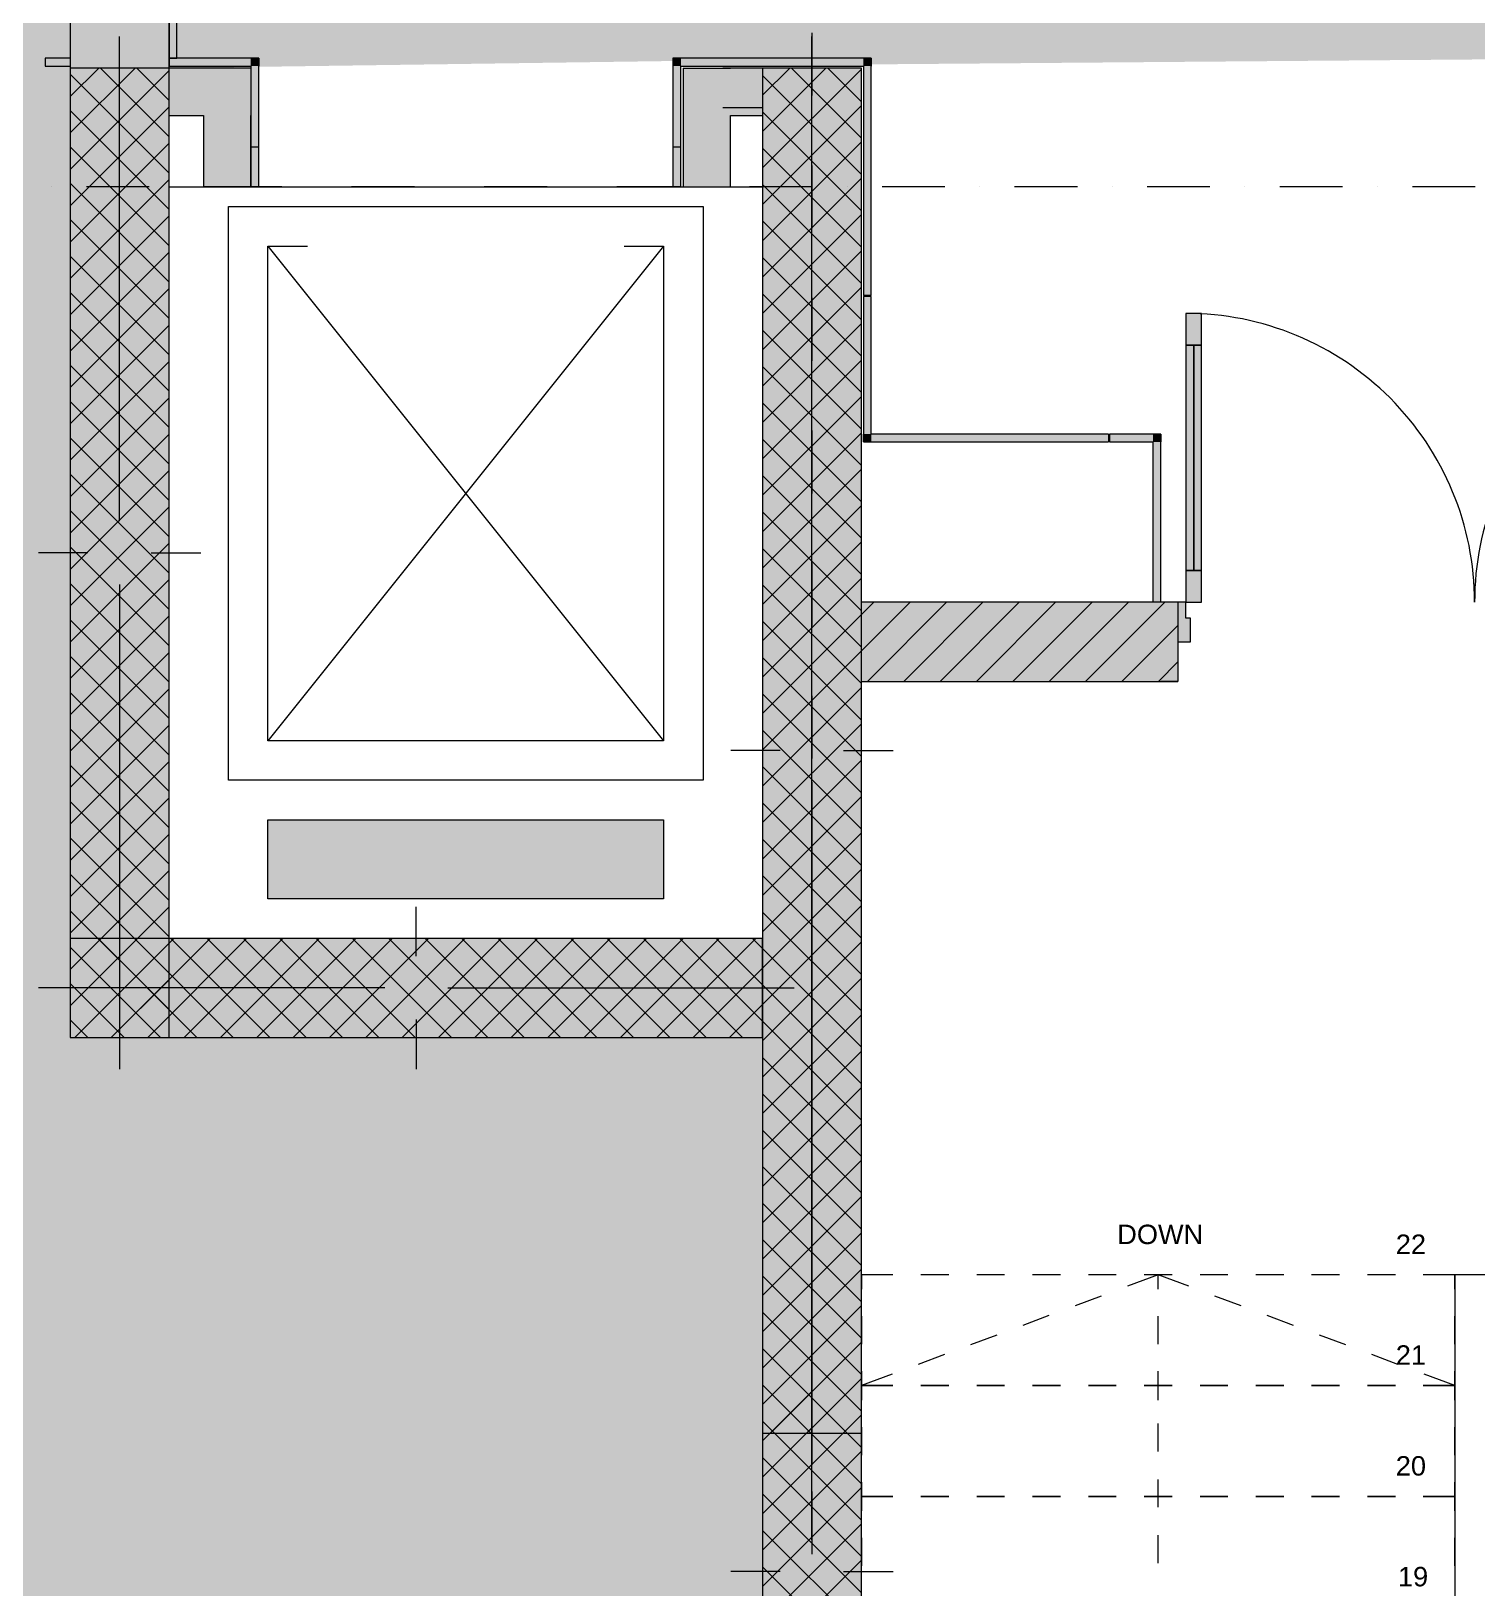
# Model space of a CAD drawing. Header units: centimetres. Extents: x -6559 to 4488, y -7535 to 372.
# Drawn here: x -4293.5 to -3930, y -1447.6 to -1056.2 of the extents above; entities that cross this region are included whole.
import ezdxf

# ---------------------------------------------------------------- set-up
doc = ezdxf.new("R2010")
doc.units = ezdxf.units.CM
for name, color, linetype in [('PDF_ - lokalet e', 7, 'Continuous'), ('PDF_A - Muret', 7, 'Continuous'), ('PDF_A - Shtyllat', 7, 'Continuous')]:
    doc.layers.add(name, color=color, linetype=linetype)
for name, color, linetype, true_color in [('PDF_-  Pllakat_koridore_E', 7, 'Continuous', 0x0077b0), ('PDF_- Pllakat_koridore_CD', 7, 'Continuous', 0x0077b0), ('PDF_2D Drafting - General', 7, 'Continuous', 0x7f7f7f), ('PDF_A - Akset', 7, 'Continuous', 0xfd4435), ('PDF_A - Fill Zone', 7, 'Continuous', 0x999999), ('PDF_A - Pllaka Suteren', 7, 'Continuous', 0x7f7f7f), ('PDF_Solid Fills', 7, 'Continuous', 0x029e21), ('PDF_Structural - Stair & Railing', 171, 'Continuous', 0xaaaaff)]:
    doc.layers.add(name, color=color, linetype=linetype, true_color=true_color)
doc.styles.add('PDF Arial', font='')
doc.styles.get('PDF Arial').set_extended_font_data('Arial')

msp = doc.modelspace()

# ---------------------------------------------------------------- hatches: boundary and pattern name
at = {"layer": 'PDF_ - lokalet e', "true_color": 0xffffff, "transparency": 33554559}
msp.add_hatch(color=7, dxfattribs=at).paths.add_polyline_path([(-4112.34, -1816.01), (-5616.22, -1816.01), (-5616.22, -784.91), (-5432.18, -784.91), (-5437.66, 68.71), (-4084.73, 68.71), (-4084.73, -866.48), (-4258.82, -866.48), (-4283.7, -1284.29), (-4109.61, -1284.29), (-4109.61, -1821.48)])
at = {"layer": 'PDF_A - Fill Zone', "true_color": 0xaaaaaa, "transparency": 33554559}
msp.add_hatch(color=253, dxfattribs=at).paths.add_polyline_path([(-5621.69, -1821.48), (-5621.69, -781.92), (-5437.66, -781.92), (-5437.66, 68.71), (-4084.73, 68.71), (-4084.73, -866.48), (-4258.82, -866.48), (-4258.82, -1065.44), (-4271.26, -1065.44), (-4271.26, -1296.73), (-4097.17, -1296.73), (-4097.17, -1821.48)])
at = {"layer": 'PDF_A - Muret', "true_color": 0xffffff, "transparency": 33554559}
msp.add_hatch(color=7, dxfattribs=at).paths.add_polyline_path([(-4001.96, -1209.68), (-4005.15, -1209.68), (-4005.15, -1199.74), (-4003.16, -1199.74), (-4003.16, -1203.72), (-4001.96, -1203.72)])
at = {"layer": 'PDF_Solid Fills', "true_color": 0xffffff, "transparency": 33554559}
msp.add_hatch(color=7, dxfattribs=at).paths.add_polyline_path([(-4082.28, -1064.51), (-4082.25, -1062.96), (-4258.82, -1065.44), (-4258.82, -866.48), (-4084.73, -866.48), (-4084.73, -150.14), (-3783.81, -150.14), (-3783.81, -866.48), (-3582.36, -868.47), (-3582.86, -1062.96), (-3779.46, -1062.96), (-3779.46, -1062.05)])

# ---------------------------------------------------------------- linework, layer by layer
at = {"layer": 'PDF_-  Pllakat_koridore_E', "lineweight": 0}
for points in [[(-4283.7, -1062.96), (-4290, -1062.96)], [(-4290, -1062.96), (-4290, -1064.95)], [(-4236.28, -1062.96), (-4258.82, -1062.96)], [(-4258.82, -1062.96), (-4258.82, -1064.95)], [(-4236.28, -1062.96), (-4256.84, -1062.96)], [(-4236.28, -1062.96), (-4236.28, -1064.95)], [(-4236.28, -1062.96), (-4236.28, -1064.95)], [(-4132.12, -1062.96), (-4132.12, -1064.95)], [(-4082.25, -1062.96), (-4132.12, -1062.96)], [(-4132.12, -1062.96), (-4132.12, -1064.95)], [(-4082.25, -1062.96), (-4132.12, -1062.96)], [(-4082.25, -1062.96), (-4082.25, -1064.95)], [(-4082.25, -1062.96), (-4082.25, -1064.95)], [(-4290, -1064.95), (-4283.7, -1064.95)], [(-4258.82, -1064.95), (-4238.27, -1064.95)], [(-4258.82, -1064.95), (-4238.27, -1064.95)], [(-4238.27, -1064.95), (-4238.27, -1085.34)], [(-4238.27, -1064.95), (-4238.27, -1095.28)], [(-4236.28, -1085.34), (-4236.28, -1064.95)], [(-4236.28, -1095.28), (-4236.28, -1064.95)], [(-4132.12, -1064.95), (-4132.12, -1085.34)], [(-4132.12, -1064.95), (-4132.12, -1095.28)], [(-4130.12, -1064.95), (-4084.23, -1064.95)], [(-4130.12, -1085.34), (-4130.12, -1064.95)], [(-4130.12, -1064.95), (-4084.23, -1064.95)], [(-4130.12, -1095.28), (-4130.12, -1064.95)], [(-4084.23, -1064.95), (-4084.23, -1122.64)], [(-4084.23, -1064.95), (-4084.23, -1122.64)], [(-4082.25, -1122.64), (-4082.25, -1064.95)], [(-4082.25, -1122.64), (-4082.25, -1064.95)], [(-4236.28, -1085.34), (-4238.27, -1085.34)], [(-4130.12, -1085.34), (-4132.12, -1085.34)], [(-4236.28, -1095.28), (-4238.27, -1095.28)], [(-4130.12, -1095.28), (-4132.12, -1095.28)], [(-4082.25, -1122.64), (-4084.23, -1122.64)], [(-4082.25, -1122.64), (-4084.23, -1122.64)], [(-4084.23, -1122.84), (-4084.23, -1157.46)], [(-4082.25, -1122.84), (-4084.23, -1122.84)], [(-4084.23, -1122.84), (-4084.23, -1157.46)], [(-4082.25, -1122.84), (-4084.23, -1122.84)], [(-4082.25, -1157.46), (-4082.25, -1122.84)], [(-4082.25, -1157.46), (-4082.25, -1122.84)], [(-4084.23, -1159.45), (-4084.23, -1157.46)], [(-4084.23, -1159.45), (-4084.23, -1157.46)], [(-4022.56, -1157.46), (-4082.25, -1157.46)], [(-4022.56, -1157.46), (-4082.25, -1157.46)], [(-4022.56, -1157.46), (-4022.56, -1159.45)], [(-4022.56, -1157.46), (-4022.56, -1159.45)], [(-4009.43, -1157.46), (-4022.36, -1157.46)], [(-4022.36, -1157.46), (-4022.36, -1159.45)], [(-4009.43, -1157.46), (-4022.36, -1157.46)], [(-4022.36, -1157.46), (-4022.36, -1159.45)], [(-4009.43, -1157.46), (-4009.43, -1159.45)], [(-4009.43, -1157.46), (-4009.43, -1159.45)], [(-4084.23, -1159.45), (-4022.56, -1159.45)], [(-4084.23, -1159.45), (-4022.56, -1159.45)], [(-4022.36, -1159.45), (-4011.42, -1159.45)], [(-4022.36, -1159.45), (-4011.42, -1159.45)], [(-4011.42, -1159.45), (-4011.42, -1199.74)], [(-4011.42, -1159.45), (-4011.42, -1199.74)], [(-4009.43, -1199.74), (-4009.43, -1159.45)], [(-4009.43, -1199.74), (-4009.43, -1159.45)], [(-4009.43, -1199.74), (-4011.42, -1199.74)], [(-4009.43, -1199.74), (-4011.42, -1199.74)]]:
    msp.add_lwpolyline(points, dxfattribs=at)
at = {"layer": 'PDF_-  Pllakat_koridore_E', "color": 7, "lineweight": 0}
for points in [[(-4283.7, -1062.96), (-4283.7, -1064.95)], [(-4283.7, -1062.96), (-4283.7, -1064.95)], [(-4258.82, -1064.95), (-4258.82, -1062.96)], [(-4258.82, -1064.95), (-4258.82, -1062.96)]]:
    msp.add_lwpolyline(points, dxfattribs=at)
at = {"layer": 'PDF_-  Pllakat_koridore_E', "color": 7, "true_color": 0xffffff, "transparency": 33554559}
for points in [[(-4283.7, -1062.96), (-4283.7, -1064.95), (-4290, -1062.96), (-4290, -1064.95)], [(-4258.82, -1064.95), (-4258.82, -1062.96), (-4238.27, -1064.95), (-4238.27, -1062.96)], [(-4238.27, -1064.95), (-4236.28, -1062.96), (-4236.28, -1064.95)], [(-4238.27, -1064.95), (-4238.27, -1062.96), (-4236.28, -1062.96)], [(-4132.12, -1064.95), (-4132.12, -1062.96), (-4130.12, -1064.95)], [(-4130.12, -1062.96), (-4130.12, -1064.95), (-4132.12, -1062.96)], [(-4130.12, -1064.95), (-4130.12, -1062.96), (-4084.23, -1064.95), (-4084.23, -1062.96)], [(-4084.23, -1064.95), (-4082.25, -1062.96), (-4082.25, -1064.95)], [(-4084.23, -1064.95), (-4084.23, -1062.96), (-4082.25, -1062.96)], [(-4238.27, -1064.95), (-4236.28, -1064.95), (-4238.27, -1085.34), (-4236.28, -1085.34)], [(-4132.12, -1064.95), (-4130.12, -1064.95), (-4132.12, -1085.34), (-4130.12, -1085.34)], [(-4084.23, -1064.95), (-4082.25, -1064.95), (-4084.23, -1122.64), (-4082.25, -1122.64)], [(-4082.25, -1157.46), (-4084.23, -1157.46), (-4082.25, -1122.84), (-4084.23, -1122.84)], [(-4082.25, -1157.46), (-4084.23, -1159.45), (-4084.23, -1157.46)], [(-4082.25, -1157.46), (-4082.25, -1159.45), (-4084.23, -1159.45)], [(-4082.25, -1159.45), (-4082.25, -1157.46), (-4022.56, -1159.45), (-4022.56, -1157.46)], [(-4011.42, -1157.46), (-4011.42, -1159.45), (-4022.36, -1157.46), (-4022.36, -1159.45)], [(-4011.42, -1159.45), (-4009.43, -1157.46), (-4009.43, -1159.45)], [(-4011.42, -1159.45), (-4011.42, -1157.46), (-4009.43, -1157.46)], [(-4011.42, -1159.45), (-4009.43, -1159.45), (-4011.42, -1199.74), (-4009.43, -1199.74)]]:
    msp.add_solid(points, dxfattribs=at)
at = {"layer": 'PDF_-  Pllakat_koridore_E', "transparency": 33554559}
for points in [[(-4238.27, -1062.96), (-4238.27, -1064.95), (-4258.82, -1062.96), (-4258.82, -1064.95)], [(-4238.27, -1064.95), (-4236.28, -1062.96), (-4236.28, -1064.95)], [(-4238.27, -1064.95), (-4238.27, -1062.96), (-4236.28, -1062.96)], [(-4132.12, -1064.95), (-4132.12, -1062.96), (-4130.12, -1064.95)], [(-4130.12, -1062.96), (-4130.12, -1064.95), (-4132.12, -1062.96)], [(-4130.12, -1064.95), (-4130.12, -1062.96), (-4084.23, -1064.95), (-4084.23, -1062.96)], [(-4084.23, -1064.95), (-4082.25, -1062.96), (-4082.25, -1064.95)], [(-4084.23, -1064.95), (-4084.23, -1062.96), (-4082.25, -1062.96)], [(-4238.27, -1064.95), (-4236.28, -1064.95), (-4238.27, -1095.28), (-4236.28, -1095.28)], [(-4132.12, -1064.95), (-4130.12, -1064.95), (-4132.12, -1095.28), (-4130.12, -1095.28)], [(-4084.23, -1064.95), (-4082.25, -1064.95), (-4084.23, -1122.64), (-4082.25, -1122.64)], [(-4082.25, -1157.46), (-4084.23, -1157.46), (-4082.25, -1122.84), (-4084.23, -1122.84)], [(-4082.25, -1157.46), (-4084.23, -1159.45), (-4084.23, -1157.46)], [(-4082.25, -1157.46), (-4082.25, -1159.45), (-4084.23, -1159.45)], [(-4082.25, -1159.45), (-4082.25, -1157.46), (-4022.56, -1159.45), (-4022.56, -1157.46)], [(-4011.42, -1157.46), (-4011.42, -1159.45), (-4022.36, -1157.46), (-4022.36, -1159.45)], [(-4011.42, -1159.45), (-4009.43, -1157.46), (-4009.43, -1159.45)], [(-4011.42, -1159.45), (-4011.42, -1157.46), (-4009.43, -1157.46)], [(-4011.42, -1159.45), (-4009.43, -1159.45), (-4011.42, -1199.74), (-4009.43, -1199.74)]]:
    msp.add_solid(points, dxfattribs=at)
at = {"layer": 'PDF_- Pllakat_koridore_CD', "lineweight": 0}
for points in [[(-4258.82, -1003.27), (-4258.82, -1062.96)], [(-4258.82, -1003.27), (-4258.82, -1062.96)], [(-4256.84, -1062.96), (-4256.84, -1003.27)], [(-4256.84, -1062.96), (-4256.84, -1003.27)], [(-4258.82, -1062.96), (-4256.84, -1062.96)]]:
    msp.add_lwpolyline(points, dxfattribs=at)
at = {"layer": 'PDF_- Pllakat_koridore_CD', "transparency": 33554559}
msp.add_solid([(-4256.84, -1062.96), (-4258.82, -1062.96), (-4256.84, -1003.27), (-4258.82, -1003.27)], dxfattribs=at)
at = {"layer": 'PDF_- Pllakat_koridore_CD', "color": 7, "true_color": 0xffffff, "transparency": 33554559}
msp.add_solid([(-4256.84, -1062.96), (-4258.82, -1062.96), (-4256.84, -1003.27), (-4258.82, -1003.27)], dxfattribs=at)
at = {"layer": 'PDF_2D Drafting - General', "lineweight": 0}
for points in [[(-4243.9, -1100.25), (-4124.53, -1100.25)], [(-4243.9, -1244.51), (-4243.9, -1100.25)], [(-4124.53, -1100.25), (-4124.53, -1244.51)], [(-4233.96, -1234.56), (-4233.96, -1110.21)], [(-4233.96, -1110.21), (-4224.01, -1110.21)], [(-4134.47, -1110.21), (-4233.96, -1234.56)], [(-4233.96, -1110.21), (-4134.47, -1234.56)], [(-4144.42, -1110.21), (-4134.47, -1110.21)], [(-4134.47, -1110.21), (-4134.47, -1234.56)], [(-4134.47, -1234.56), (-4233.96, -1234.56)], [(-4124.53, -1244.51), (-4243.9, -1244.51)], [(-4233.96, -1254.45), (-4134.47, -1254.45)], [(-4233.96, -1274.35), (-4233.96, -1254.45)], [(-4134.47, -1254.45), (-4134.47, -1274.35)], [(-4134.47, -1274.35), (-4233.96, -1274.35)]]:
    msp.add_lwpolyline(points, dxfattribs=at)
at = {"layer": 'PDF_2D Drafting - General', "color": 7, "true_color": 0xf7f7f7, "transparency": 33554559}
msp.add_solid([(-4233.96, -1254.45), (-4134.47, -1254.45), (-4233.96, -1274.35), (-4134.47, -1274.35)], dxfattribs=at)
at = {"layer": 'PDF_A - Akset', "lineweight": 0}
for points in [[(-4097.17, -1056.56), (-4097.17, -1072.36)], [(-4097.17, -1081.13), (-4097.17, -1081.13)], [(-4097.17, -1089.91), (-4097.17, -1105.7)], [(-4288.36, -1095.28), (-4288.36, -1095.28)], [(-4263.8, -1095.28), (-4279.59, -1095.28)], [(-4255.02, -1095.28), (-4255.02, -1095.28)], [(-4230.46, -1095.28), (-4246.25, -1095.28)], [(-4221.69, -1095.28), (-4221.69, -1095.28)], [(-4197.12, -1095.28), (-4212.91, -1095.28)], [(-4188.35, -1095.28), (-4188.35, -1095.28)], [(-4163.78, -1095.28), (-4179.57, -1095.28)], [(-4155.01, -1095.28), (-4155.01, -1095.28)], [(-4130.45, -1095.28), (-4146.24, -1095.28)], [(-4121.67, -1095.28), (-4121.67, -1095.28)], [(-4097.1, -1095.28), (-4112.9, -1095.28)], [(-4088.32, -1095.28), (-4088.32, -1095.28)], [(-4063.76, -1095.28), (-4079.55, -1095.28)], [(-4054.99, -1095.28), (-4054.99, -1095.28)], [(-4030.42, -1095.28), (-4046.21, -1095.28)], [(-4021.65, -1095.28), (-4021.65, -1095.28)], [(-3997.08, -1095.28), (-4012.88, -1095.28)], [(-3988.31, -1095.28), (-3988.31, -1095.28)], [(-3963.75, -1095.28), (-3979.54, -1095.28)], [(-3954.97, -1095.28), (-3954.97, -1095.28)], [(-3930.41, -1095.28), (-3946.2, -1095.28)], [(-4097.17, -1114.47), (-4097.17, -1114.47)], [(-4097.17, -1123.24), (-4097.17, -1139.03)], [(-4097.17, -1147.81), (-4097.17, -1147.81)], [(-4097.17, -1156.58), (-4097.17, -1172.37)], [(-4097.17, -1181.15), (-4097.17, -1181.15)], [(-4097.17, -1189.92), (-4097.17, -1205.71)], [(-4097.17, -1214.48), (-4097.17, -1214.48)], [(-4097.17, -1223.26), (-4097.17, -1239.05)], [(-4097.17, -1247.83), (-4097.17, -1247.83)], [(-4097.17, -1256.6), (-4097.17, -1272.4)], [(-4097.17, -1281.17), (-4097.17, -1281.17)], [(-4097.17, -1289.94), (-4097.17, -1305.73)], [(-4097.17, -1314.51), (-4097.17, -1314.51)], [(-4097.17, -1323.28), (-4097.17, -1339.07)], [(-4097.17, -1347.85), (-4097.17, -1347.85)], [(-4097.17, -1356.62), (-4097.17, -1372.41)], [(-4097.17, -1381.18), (-4097.17, -1381.18)], [(-4097.17, -1389.96), (-4097.17, -1405.75)], [(-4097.17, -1414.52), (-4097.17, -1414.52)], [(-4097.17, -1423.29), (-4097.17, -1439.09)]]:
    msp.add_lwpolyline(points, dxfattribs=at)
at = {"layer": 'PDF_A - Muret', "lineweight": 0}
for points in [[(-4283.7, -841.61), (-4283.7, -1062.96)], [(-4258.82, -1062.96), (-4258.82, -866.48)], [(-4283.7, -1064.95), (-4283.7, -1065.44)], [(-4258.82, -1065.44), (-4258.82, -1064.95)], [(-4238.27, -1065.44), (-4258.82, -1065.44)], [(-4238.27, -1065.44), (-4238.27, -1077.37)], [(-4129.58, -1065.44), (-4117.64, -1065.44)], [(-4129.58, -1065.44), (-4129.58, -1095.28)], [(-4109.61, -1065.44), (-4119.55, -1065.44)], [(-4109.61, -1065.44), (-4117.64, -1065.44)], [(-4119.55, -1075.39), (-4109.61, -1075.39)], [(-4258.82, -1077.37), (-4250.2, -1077.37)], [(-4250.2, -1077.37), (-4250.2, -1095.28)], [(-4238.27, -1095.28), (-4238.27, -1077.37)], [(-4117.64, -1095.28), (-4117.64, -1077.37)], [(-4117.64, -1077.37), (-4109.61, -1077.37)], [(-4238.27, -1095.28), (-4250.2, -1095.28)], [(-4129.58, -1095.28), (-4117.64, -1095.28)], [(-4084.73, -1212), (-4072.48, -1199.74)], [(-4084.73, -1202.85), (-4081.61, -1199.74)], [(-4005.15, -1199.74), (-4084.73, -1199.74)], [(-4083.22, -1219.63), (-4063.33, -1199.74)], [(-4074.08, -1219.63), (-4054.19, -1199.74)], [(-4064.93, -1219.63), (-4045.04, -1199.74)], [(-4055.8, -1219.63), (-4035.89, -1199.74)], [(-4046.65, -1219.63), (-4026.75, -1199.74)], [(-4037.5, -1219.63), (-4017.61, -1199.74)], [(-4028.36, -1219.63), (-4008.46, -1199.74)], [(-4005.15, -1199.74), (-4009.43, -1199.74)], [(-4005.15, -1199.74), (-4005.15, -1209.68)], [(-4019.21, -1219.63), (-4005.15, -1205.57)], [(-4005.15, -1209.68), (-4005.15, -1219.63)], [(-4010.06, -1219.63), (-4005.15, -1214.72)], [(-4084.73, -1219.63), (-4005.15, -1219.63)], [(-4005.15, -1219.63), (-4009.43, -1219.63)]]:
    msp.add_lwpolyline(points, dxfattribs=at)
at = {"layer": 'PDF_A - Muret', "color": 11, "lineweight": 0, "true_color": 0xfd8379}
for points in [[(-4003.16, -1127.12), (-4003.16, -1135.08)], [(-3999.18, -1127.12), (-4003.16, -1127.12)], [(-3999.18, -1135.08), (-3999.18, -1127.12)], [(-4003.16, -1135.08), (-4003.16, -1191.78)], [(-4001.17, -1135.08), (-4003.16, -1135.08)], [(-4003.16, -1135.08), (-3999.18, -1135.08)], [(-4001.17, -1191.78), (-4001.17, -1135.08)], [(-4001.17, -1135.08), (-4001.17, -1191.78)], [(-3999.18, -1135.08), (-4001.17, -1135.08)], [(-4001.17, -1135.08), (-4001.17, -1191.78)], [(-3999.18, -1191.78), (-3999.18, -1135.08)], [(-4003.16, -1191.78), (-4001.17, -1191.78)], [(-3999.18, -1191.78), (-4003.16, -1191.78)], [(-4003.16, -1191.78), (-4003.16, -1199.74)], [(-4001.17, -1191.78), (-3999.18, -1191.78)], [(-3999.18, -1199.74), (-3999.18, -1191.78)], [(-4005.15, -1199.74), (-4009.43, -1199.74)], [(-4005.15, -1199.74), (-4009.43, -1199.74)], [(-4003.16, -1199.74), (-4005.15, -1199.74)], [(-4005.15, -1199.74), (-4005.15, -1209.68)], [(-4005.15, -1199.74), (-4005.15, -1209.68)], [(-4005.15, -1199.74), (-4005.15, -1209.68)], [(-4003.16, -1203.72), (-4003.16, -1199.74)], [(-4003.16, -1199.74), (-3999.18, -1199.74)], [(-4001.96, -1203.72), (-4003.16, -1203.72)], [(-4001.96, -1209.68), (-4001.96, -1203.72)], [(-4005.15, -1209.68), (-4001.96, -1209.68)], [(-4005.15, -1209.68), (-4005.15, -1219.63)], [(-4005.15, -1209.68), (-4005.15, -1219.63)], [(-4005.15, -1219.63), (-4009.43, -1219.63)], [(-4005.15, -1219.63), (-4009.43, -1219.63)]]:
    msp.add_lwpolyline(points, dxfattribs=at)
for centre, start, end in [((-4003.15, -1199.73), 359.9919, 90.0081), ((-3857.94, -1199.72), 89.9873, 180.0129)]:
    msp.add_arc(centre, 72.61, start, end, dxfattribs=at)
at = {"layer": 'PDF_A - Muret', "transparency": 33554559}
for points in [[(-4283.7, -866.48), (-4258.82, -866.48), (-4283.7, -1062.96), (-4258.82, -1062.96)], [(-4283.7, -1064.95), (-4283.7, -1062.96), (-4258.82, -1064.95), (-4258.82, -1062.96)], [(-4283.7, -1064.95), (-4258.82, -1064.95), (-4283.7, -1065.44), (-4258.82, -1065.44)], [(-4258.82, -1065.44), (-4250.2, -1065.44), (-4258.82, -1077.37), (-4250.2, -1077.37)], [(-4250.2, -1077.37), (-4238.27, -1065.44), (-4238.27, -1077.37)], [(-4250.2, -1077.37), (-4250.2, -1065.44), (-4238.27, -1065.44)], [(-4117.64, -1065.44), (-4117.64, -1077.37), (-4129.58, -1065.44)], [(-4117.64, -1077.37), (-4129.58, -1077.37), (-4129.58, -1065.44)], [(-4109.61, -1065.44), (-4109.61, -1075.39), (-4119.55, -1065.44), (-4119.55, -1075.39)], [(-4117.64, -1077.37), (-4117.64, -1065.44), (-4109.61, -1077.37), (-4109.61, -1065.44)], [(-4250.2, -1077.37), (-4238.27, -1077.37), (-4250.2, -1095.28), (-4238.27, -1095.28)], [(-4129.58, -1077.37), (-4117.64, -1077.37), (-4129.58, -1095.28), (-4117.64, -1095.28)], [(-4084.73, -1219.63), (-4084.73, -1199.74), (-4005.15, -1219.63), (-4005.15, -1199.74)]]:
    msp.add_solid(points, dxfattribs=at)
at = {"layer": 'PDF_A - Muret', "color": 7, "true_color": 0xffffff, "transparency": 33554559}
for points in [[(-4003.16, -1127.12), (-3999.18, -1127.12), (-4003.16, -1135.08), (-3999.18, -1135.08)], [(-4003.16, -1135.08), (-4001.17, -1135.08), (-4003.16, -1191.78), (-4001.17, -1191.78)], [(-4001.17, -1135.08), (-3999.18, -1135.08), (-4001.17, -1191.78), (-3999.18, -1191.78)], [(-3999.18, -1199.74), (-4003.16, -1199.74), (-3999.18, -1191.78), (-4003.16, -1191.78)]]:
    msp.add_solid(points, dxfattribs=at)
at = {"layer": 'PDF_A - Pllaka Suteren', "lineweight": 0}
for points in [[(-4258.82, -1284.29), (-4258.82, -1095.28)], [(-4258.82, -1095.28), (-4109.61, -1095.28)], [(-4109.61, -1095.28), (-4109.61, -1284.29)], [(-4109.61, -1284.29), (-4258.82, -1284.29)], [(-3776.34, -1368.86), (-3935.52, -1368.86)], [(-3935.52, -1368.86), (-3935.52, -1452.42)]]:
    msp.add_lwpolyline(points, dxfattribs=at)
at = {"layer": 'PDF_A - Shtyllat', "lineweight": 0}
for points in [[(-4271.26, -1179.35), (-4271.26, -1057.48)], [(-4097.17, -1435.5), (-4097.17, -1057.48)], [(-4097.17, -1229.08), (-4097.17, -1057.48)], [(-4283.7, -1081.75), (-4267.38, -1065.44)], [(-4283.7, -1072.61), (-4276.52, -1065.44)], [(-4258.82, -1065.44), (-4283.7, -1065.44)], [(-4283.7, -1065.44), (-4283.7, -1309.17)], [(-4283.7, -1090.9), (-4258.82, -1066.02)], [(-4258.82, -1091.83), (-4283.7, -1066.96)], [(-4258.82, -1082.69), (-4276.07, -1065.44)], [(-4258.82, -1073.55), (-4266.93, -1065.44)], [(-4258.82, -1309.17), (-4258.82, -1065.44)], [(-4109.61, -1081.41), (-4093.64, -1065.44)], [(-4109.61, -1072.26), (-4102.77, -1065.44)], [(-4084.73, -1065.44), (-4109.61, -1065.44)], [(-4109.61, -1065.44), (-4109.61, -1821.48)], [(-4109.61, -1081.41), (-4093.64, -1065.44)], [(-4109.61, -1072.26), (-4102.77, -1065.44)], [(-4084.73, -1065.44), (-4109.61, -1065.44)], [(-4109.61, -1065.44), (-4109.61, -1408.65)], [(-4109.61, -1090.56), (-4084.73, -1065.68)], [(-4109.61, -1090.56), (-4084.73, -1065.68)], [(-4084.73, -1092.17), (-4109.61, -1067.31)], [(-4084.73, -1092.17), (-4109.61, -1067.31)], [(-4084.73, -1083.04), (-4102.32, -1065.44)], [(-4084.73, -1083.04), (-4102.32, -1065.44)], [(-4084.73, -1073.89), (-4093.18, -1065.44)], [(-4084.73, -1073.89), (-4093.18, -1065.44)], [(-4084.73, -1821.48), (-4084.73, -1065.44)], [(-4084.73, -1408.65), (-4084.73, -1065.44)], [(-4283.7, -1100.05), (-4258.82, -1075.17)], [(-4258.82, -1100.98), (-4283.7, -1076.11)], [(-4109.61, -1099.7), (-4084.73, -1074.83)], [(-4109.61, -1099.7), (-4084.73, -1074.83)], [(-4084.73, -1101.32), (-4109.61, -1076.45)], [(-4084.73, -1101.32), (-4109.61, -1076.45)], [(-4109.61, -1108.84), (-4084.73, -1083.97)], [(-4109.61, -1108.84), (-4084.73, -1083.97)], [(-4283.7, -1109.19), (-4258.82, -1084.32)], [(-4258.82, -1110.12), (-4283.7, -1085.26)], [(-4084.73, -1110.47), (-4109.61, -1085.6)], [(-4084.73, -1110.47), (-4109.61, -1085.6)], [(-4283.7, -1118.33), (-4258.82, -1093.46)], [(-4258.82, -1119.27), (-4283.7, -1094.39)], [(-4109.61, -1117.99), (-4084.73, -1093.12)], [(-4109.61, -1117.99), (-4084.73, -1093.12)], [(-4084.73, -1119.61), (-4109.61, -1094.74)], [(-4084.73, -1119.61), (-4109.61, -1094.74)], [(-4283.7, -1127.47), (-4258.82, -1102.61)], [(-4258.82, -1128.41), (-4283.7, -1103.54)], [(-4109.61, -1127.13), (-4084.73, -1102.27)], [(-4109.61, -1127.13), (-4084.73, -1102.27)], [(-4084.73, -1128.76), (-4109.61, -1103.88)], [(-4084.73, -1128.76), (-4109.61, -1103.88)], [(-4109.61, -1136.28), (-4084.73, -1111.41)], [(-4109.61, -1136.28), (-4084.73, -1111.41)], [(-4283.7, -1136.62), (-4258.82, -1111.75)], [(-4258.82, -1137.56), (-4283.7, -1112.69)], [(-4084.73, -1137.9), (-4109.61, -1113.03)], [(-4084.73, -1137.9), (-4109.61, -1113.03)], [(-4283.7, -1145.77), (-4258.82, -1120.89)], [(-4258.82, -1146.7), (-4283.7, -1121.83)], [(-4109.61, -1145.42), (-4084.73, -1120.55)], [(-4109.61, -1145.42), (-4084.73, -1120.55)], [(-4084.73, -1147.04), (-4109.61, -1122.17)], [(-4084.73, -1147.04), (-4109.61, -1122.17)], [(-4283.7, -1154.91), (-4258.82, -1130.04)], [(-4258.82, -1155.84), (-4283.7, -1130.98)], [(-4109.61, -1154.57), (-4084.73, -1129.69)], [(-4109.61, -1154.57), (-4084.73, -1129.69)], [(-4084.73, -1156.19), (-4109.61, -1131.32)], [(-4084.73, -1156.19), (-4109.61, -1131.32)], [(-4109.61, -1163.71), (-4084.73, -1138.84)], [(-4109.61, -1163.71), (-4084.73, -1138.84)], [(-4283.7, -1164.06), (-4258.82, -1139.18)], [(-4258.82, -1164.99), (-4283.7, -1140.12)], [(-4084.73, -1165.33), (-4109.61, -1140.47)], [(-4084.73, -1165.33), (-4109.61, -1140.47)], [(-4283.7, -1173.2), (-4258.82, -1148.33)], [(-4258.82, -1174.14), (-4283.7, -1149.26)], [(-4109.61, -1172.85), (-4084.73, -1147.99)], [(-4109.61, -1172.85), (-4084.73, -1147.99)], [(-4084.73, -1174.48), (-4109.61, -1149.61)], [(-4084.73, -1174.48), (-4109.61, -1149.61)], [(-4283.7, -1182.34), (-4258.82, -1157.48)], [(-4258.82, -1183.28), (-4283.7, -1158.41)], [(-4109.61, -1182), (-4084.73, -1157.13)], [(-4109.61, -1182), (-4084.73, -1157.13)], [(-4084.73, -1183.62), (-4109.61, -1158.75)], [(-4084.73, -1183.62), (-4109.61, -1158.75)], [(-4109.61, -1191.14), (-4084.73, -1166.28)], [(-4109.61, -1191.14), (-4084.73, -1166.28)], [(-4283.7, -1191.49), (-4258.82, -1166.62)], [(-4258.82, -1192.43), (-4283.7, -1167.55)], [(-4084.73, -1192.77), (-4109.61, -1167.9)], [(-4084.73, -1192.77), (-4109.61, -1167.9)], [(-4283.7, -1200.63), (-4258.82, -1175.76)], [(-4258.82, -1201.56), (-4283.7, -1176.7)], [(-4109.61, -1200.29), (-4084.73, -1175.42)], [(-4109.61, -1200.29), (-4084.73, -1175.42)], [(-4084.73, -1201.91), (-4109.61, -1177.04)], [(-4084.73, -1201.91), (-4109.61, -1177.04)], [(-4283.7, -1209.78), (-4258.82, -1184.9)], [(-4258.82, -1210.71), (-4283.7, -1185.84)], [(-4109.61, -1209.44), (-4084.73, -1184.56)], [(-4109.61, -1209.44), (-4084.73, -1184.56)], [(-4279.22, -1187.3), (-4291.65, -1187.3)], [(-4271.26, -1187.3), (-4271.26, -1187.3)], [(-4263.3, -1187.3), (-4250.86, -1187.3)], [(-4084.73, -1211.05), (-4109.61, -1186.19)], [(-4084.73, -1211.05), (-4109.61, -1186.19)], [(-4109.61, -1218.58), (-4084.73, -1193.71)], [(-4109.61, -1218.58), (-4084.73, -1193.71)], [(-4283.7, -1218.92), (-4258.82, -1194.05)], [(-4258.82, -1219.86), (-4283.7, -1194.99)], [(-4271.26, -1195.26), (-4271.26, -1317.13)], [(-4084.73, -1220.2), (-4109.61, -1195.33)], [(-4084.73, -1220.2), (-4109.61, -1195.33)], [(-4283.7, -1228.06), (-4258.82, -1203.2)], [(-4258.82, -1229), (-4283.7, -1204.13)], [(-4109.61, -1227.72), (-4084.73, -1202.85)], [(-4109.61, -1227.72), (-4084.73, -1202.85)], [(-4084.73, -1229.35), (-4109.61, -1204.48)], [(-4084.73, -1229.35), (-4109.61, -1204.48)], [(-4283.7, -1237.21), (-4258.82, -1212.34)], [(-4258.82, -1238.15), (-4283.7, -1213.27)], [(-4109.61, -1236.87), (-4084.73, -1212)], [(-4109.61, -1236.87), (-4084.73, -1212)], [(-4084.73, -1238.49), (-4109.61, -1213.62)], [(-4084.73, -1238.49), (-4109.61, -1213.62)], [(-4109.61, -1246.01), (-4084.73, -1221.15)], [(-4109.61, -1246.01), (-4084.73, -1221.15)], [(-4283.7, -1246.35), (-4258.82, -1221.49)], [(-4258.82, -1247.3), (-4283.7, -1222.42)], [(-4084.73, -1247.64), (-4109.61, -1222.76)], [(-4084.73, -1247.64), (-4109.61, -1222.76)], [(-4283.7, -1255.5), (-4258.82, -1230.63)], [(-4258.82, -1256.43), (-4283.7, -1231.57)], [(-4109.61, -1255.16), (-4084.73, -1230.28)], [(-4109.61, -1255.16), (-4084.73, -1230.28)], [(-4084.73, -1256.77), (-4109.61, -1231.91)], [(-4084.73, -1256.77), (-4109.61, -1231.91)], [(-4283.7, -1264.65), (-4258.82, -1239.77)], [(-4258.82, -1265.58), (-4283.7, -1240.71)], [(-4105.13, -1237.04), (-4117.56, -1237.04)], [(-4109.61, -1264.3), (-4084.73, -1239.43)], [(-4109.61, -1264.3), (-4084.73, -1239.43)], [(-4097.17, -1237.04), (-4097.17, -1237.04)], [(-4089.21, -1237.04), (-4076.78, -1237.04)], [(-4084.73, -1265.92), (-4109.61, -1241.05)], [(-4084.73, -1265.92), (-4109.61, -1241.05)], [(-4109.61, -1273.45), (-4084.73, -1248.57)], [(-4109.61, -1273.45), (-4084.73, -1248.57)], [(-4097.17, -1245), (-4097.17, -1416.6)], [(-4283.7, -1273.79), (-4258.82, -1248.92)], [(-4258.82, -1274.72), (-4283.7, -1249.86)], [(-4084.73, -1275.07), (-4109.61, -1250.2)], [(-4084.73, -1275.07), (-4109.61, -1250.2)], [(-4283.7, -1282.93), (-4258.82, -1258.06)], [(-4258.82, -1283.87), (-4283.7, -1259)], [(-4109.61, -1282.59), (-4084.73, -1257.72)], [(-4109.61, -1282.59), (-4084.73, -1257.72)], [(-4084.73, -1284.21), (-4109.61, -1259.34)], [(-4084.73, -1284.21), (-4109.61, -1259.34)], [(-4283.7, -1292.08), (-4258.82, -1267.21)], [(-4258.82, -1293.02), (-4283.7, -1268.14)], [(-4109.61, -1291.73), (-4084.73, -1266.87)], [(-4109.61, -1291.73), (-4084.73, -1266.87)], [(-4084.73, -1293.36), (-4109.61, -1268.48)], [(-4084.73, -1293.36), (-4109.61, -1268.48)], [(-4283.7, -1301.22), (-4258.82, -1276.36)], [(-4258.82, -1302.16), (-4283.7, -1277.29)], [(-4196.65, -1288.77), (-4196.65, -1276.34)], [(-4109.61, -1300.88), (-4084.73, -1276.01)], [(-4109.61, -1300.88), (-4084.73, -1276.01)], [(-4084.73, -1302.51), (-4109.61, -1277.63)], [(-4084.73, -1302.51), (-4109.61, -1277.63)], [(-4283.7, -1301.22), (-4266.77, -1284.29)], [(-4283.7, -1292.08), (-4275.91, -1284.29)], [(-4109.61, -1284.29), (-4283.7, -1284.29)], [(-4283.7, -1284.29), (-4283.7, -1309.17)], [(-4260.96, -1309.17), (-4283.7, -1286.43)], [(-4260.96, -1309.17), (-4283.7, -1286.43)], [(-4282.5, -1309.17), (-4257.62, -1284.29)], [(-4282.5, -1309.17), (-4258.82, -1285.49)], [(-4251.82, -1309.17), (-4276.68, -1284.29)], [(-4273.35, -1309.17), (-4248.47, -1284.29)], [(-4242.67, -1309.17), (-4267.54, -1284.29)], [(-4264.2, -1309.17), (-4239.33, -1284.29)], [(-4233.52, -1309.17), (-4258.4, -1284.29)], [(-4255.06, -1309.17), (-4230.19, -1284.29)], [(-4224.38, -1309.17), (-4249.25, -1284.29)], [(-4245.91, -1309.17), (-4221.05, -1284.29)], [(-4215.24, -1309.17), (-4240.11, -1284.29)], [(-4236.76, -1309.17), (-4211.9, -1284.29)], [(-4206.1, -1309.17), (-4230.96, -1284.29)], [(-4227.63, -1309.17), (-4202.75, -1284.29)], [(-4196.95, -1309.17), (-4221.82, -1284.29)], [(-4218.48, -1309.17), (-4193.61, -1284.29)], [(-4187.8, -1309.17), (-4212.67, -1284.29)], [(-4209.34, -1309.17), (-4184.46, -1284.29)], [(-4178.66, -1309.17), (-4203.53, -1284.29)], [(-4200.19, -1309.17), (-4175.32, -1284.29)], [(-4169.51, -1309.17), (-4194.39, -1284.29)], [(-4191.04, -1309.17), (-4166.18, -1284.29)], [(-4160.37, -1309.17), (-4185.24, -1284.29)], [(-4181.9, -1309.17), (-4157.03, -1284.29)], [(-4151.23, -1309.17), (-4176.09, -1284.29)], [(-4172.76, -1309.17), (-4147.89, -1284.29)], [(-4142.08, -1309.17), (-4166.95, -1284.29)], [(-4163.62, -1309.17), (-4138.74, -1284.29)], [(-4132.94, -1309.17), (-4157.8, -1284.29)], [(-4154.47, -1309.17), (-4129.59, -1284.29)], [(-4123.79, -1309.17), (-4148.67, -1284.29)], [(-4145.32, -1309.17), (-4120.46, -1284.29)], [(-4114.64, -1309.17), (-4139.52, -1284.29)], [(-4136.18, -1309.17), (-4111.31, -1284.29)], [(-4109.61, -1305.07), (-4130.37, -1284.29)], [(-4109.61, -1295.92), (-4121.23, -1284.29)], [(-4109.61, -1286.78), (-4112.08, -1284.29)], [(-4109.61, -1309.17), (-4109.61, -1284.29)], [(-4109.61, -1310.03), (-4084.73, -1285.15)], [(-4109.61, -1310.03), (-4084.73, -1285.15)], [(-4084.73, -1311.64), (-4109.61, -1286.78)], [(-4084.73, -1311.64), (-4109.61, -1286.78)], [(-4273.35, -1309.17), (-4258.82, -1294.64)], [(-4127.03, -1309.17), (-4109.61, -1291.73)], [(-4109.61, -1319.17), (-4084.73, -1294.3)], [(-4109.61, -1319.17), (-4084.73, -1294.3)], [(-4204.6, -1296.73), (-4291.65, -1296.73)], [(-4270.11, -1309.17), (-4283.7, -1295.58)], [(-4270.11, -1309.17), (-4283.7, -1295.58)], [(-4196.65, -1296.73), (-4196.65, -1296.73)], [(-4188.69, -1296.73), (-4101.65, -1296.73)], [(-4084.73, -1320.79), (-4109.61, -1295.92)], [(-4084.73, -1320.79), (-4109.61, -1295.92)], [(-4117.89, -1309.17), (-4109.61, -1300.88)], [(-4279.25, -1309.17), (-4283.7, -1304.73)], [(-4279.25, -1309.17), (-4283.7, -1304.73)], [(-4264.2, -1309.17), (-4258.82, -1303.78)], [(-4196.65, -1304.69), (-4196.65, -1317.13)], [(-4109.61, -1328.32), (-4084.73, -1303.44)], [(-4109.61, -1328.32), (-4084.73, -1303.44)], [(-4084.73, -1329.93), (-4109.61, -1305.07)], [(-4084.73, -1329.93), (-4109.61, -1305.07)], [(-4283.7, -1309.17), (-4109.61, -1309.17)], [(-4283.7, -1309.17), (-4258.82, -1309.17)], [(-4109.61, -1337.45), (-4084.73, -1312.59)], [(-4109.61, -1337.45), (-4084.73, -1312.59)], [(-4084.73, -1339.08), (-4109.61, -1314.21)], [(-4084.73, -1339.08), (-4109.61, -1314.21)], [(-4109.61, -1346.6), (-4084.73, -1321.73)], [(-4109.61, -1346.6), (-4084.73, -1321.73)], [(-4084.73, -1348.23), (-4109.61, -1323.35)], [(-4084.73, -1348.23), (-4109.61, -1323.35)], [(-4109.61, -1355.75), (-4084.73, -1330.88)], [(-4109.61, -1355.75), (-4084.73, -1330.88)], [(-4084.73, -1357.37), (-4109.61, -1332.5)], [(-4084.73, -1357.37), (-4109.61, -1332.5)], [(-4109.61, -1364.89), (-4084.73, -1340.02)], [(-4109.61, -1364.89), (-4084.73, -1340.02)], [(-4084.73, -1366.51), (-4109.61, -1341.64)], [(-4084.73, -1366.51), (-4109.61, -1341.64)], [(-4109.61, -1374.04), (-4084.73, -1349.16)], [(-4109.61, -1374.04), (-4084.73, -1349.16)], [(-4084.73, -1375.66), (-4109.61, -1350.79)], [(-4084.73, -1375.66), (-4109.61, -1350.79)], [(-4109.61, -1383.19), (-4084.73, -1358.31)], [(-4109.61, -1383.19), (-4084.73, -1358.31)], [(-4084.73, -1384.8), (-4109.61, -1359.94)], [(-4084.73, -1384.8), (-4109.61, -1359.94)], [(-4109.61, -1392.32), (-4084.73, -1367.46)], [(-4109.61, -1392.32), (-4084.73, -1367.46)], [(-4084.73, -1393.95), (-4109.61, -1369.08)], [(-4084.73, -1393.95), (-4109.61, -1369.08)], [(-4109.61, -1401.47), (-4084.73, -1376.6)], [(-4109.61, -1401.47), (-4084.73, -1376.6)], [(-4084.73, -1403.09), (-4109.61, -1378.22)], [(-4084.73, -1403.09), (-4109.61, -1378.22)], [(-4109.61, -1410.61), (-4084.73, -1385.75)], [(-4084.73, -1412.24), (-4109.61, -1387.36)], [(-4088.32, -1408.65), (-4109.61, -1387.36)], [(-4107.63, -1408.65), (-4084.73, -1385.75)], [(-4109.61, -1419.76), (-4084.73, -1394.88)], [(-4084.73, -1421.38), (-4109.61, -1396.51)], [(-4097.47, -1408.65), (-4109.61, -1396.51)], [(-4098.49, -1408.65), (-4084.73, -1394.88)], [(-4109.61, -1428.91), (-4084.73, -1404.03)], [(-4089.34, -1408.65), (-4084.73, -1404.03)], [(-4084.73, -1430.52), (-4109.61, -1405.66)], [(-4106.61, -1408.65), (-4109.61, -1405.66)], [(-4109.61, -1408.65), (-4084.73, -1408.65)], [(-4109.61, -1438.05), (-4084.73, -1413.18)], [(-4084.73, -1439.67), (-4109.61, -1414.8)], [(-4109.61, -1447.19), (-4084.73, -1422.32)], [(-4084.73, -1448.81), (-4109.61, -1423.95)], [(-4109.61, -1456.33), (-4084.73, -1431.47)], [(-4084.73, -1457.96), (-4109.61, -1433.09)], [(-4105.13, -1443.46), (-4117.56, -1443.46)], [(-4109.61, -1465.48), (-4084.73, -1440.62)], [(-4084.73, -1467.11), (-4109.61, -1442.23)], [(-4097.17, -1443.46), (-4097.17, -1443.46)], [(-4089.21, -1443.46), (-4076.78, -1443.46)]]:
    msp.add_lwpolyline(points, dxfattribs=at)
at = {"layer": 'PDF_A - Shtyllat', "color": 8, "true_color": 0x7f7f7f, "transparency": 33554559}
for points in [[(-4283.7, -1309.17), (-4283.7, -1065.44), (-4258.82, -1309.17), (-4258.82, -1065.44)], [(-4109.61, -1821.48), (-4109.61, -1065.44), (-4084.73, -1821.48), (-4084.73, -1065.44)], [(-4109.61, -1408.65), (-4109.61, -1065.44), (-4084.73, -1408.65), (-4084.73, -1065.44)], [(-4109.61, -1309.17), (-4283.7, -1309.17), (-4109.61, -1284.29), (-4283.7, -1284.29)]]:
    msp.add_solid(points, dxfattribs=at)
at = {"layer": 'PDF_Structural - Stair & Railing', "lineweight": 0}
for points in [[(-4076.8, -1368.86), (-4084.73, -1368.86)], [(-4084.73, -1368.86), (-4084.73, -1372.48)], [(-4062.76, -1368.86), (-4069.78, -1368.86)], [(-4048.73, -1368.86), (-4055.75, -1368.86)], [(-4034.69, -1368.86), (-4041.7, -1368.86)], [(-4020.65, -1368.86), (-4027.67, -1368.86)], [(-4006.61, -1368.86), (-4013.64, -1368.86)], [(-3992.58, -1368.86), (-3999.59, -1368.86)], [(-3978.54, -1368.86), (-3985.56, -1368.86)], [(-3964.5, -1368.86), (-3971.52, -1368.86)], [(-3950.46, -1368.86), (-3957.48, -1368.86)], [(-3935.52, -1368.86), (-3943.45, -1368.86)], [(-3935.52, -1372.48), (-3935.52, -1368.86)], [(-4084.73, -1379.27), (-4084.73, -1386.29)], [(-3935.52, -1386.29), (-3935.52, -1379.27)], [(-4084.73, -1393.08), (-4084.73, -1396.71)], [(-3935.52, -1396.71), (-3935.52, -1393.08)], [(-4076.8, -1396.71), (-4084.73, -1396.71)], [(-4084.73, -1396.71), (-4084.73, -1400.33)], [(-4084.73, -1396.71), (-4076.8, -1396.71)], [(-4062.76, -1396.71), (-4069.78, -1396.71)], [(-4069.78, -1396.71), (-4062.76, -1396.71)], [(-4048.73, -1396.71), (-4055.75, -1396.71)], [(-4055.75, -1396.71), (-4048.73, -1396.71)], [(-4034.69, -1396.71), (-4041.7, -1396.71)], [(-4041.7, -1396.71), (-4034.69, -1396.71)], [(-4020.65, -1396.71), (-4027.67, -1396.71)], [(-4027.67, -1396.71), (-4020.65, -1396.71)], [(-4006.61, -1396.71), (-4013.64, -1396.71)], [(-4013.64, -1396.71), (-4006.61, -1396.71)], [(-3992.58, -1396.71), (-3999.59, -1396.71)], [(-3999.59, -1396.71), (-3992.58, -1396.71)], [(-3978.54, -1396.71), (-3985.56, -1396.71)], [(-3985.56, -1396.71), (-3978.54, -1396.71)], [(-3964.5, -1396.71), (-3971.52, -1396.71)], [(-3971.52, -1396.71), (-3964.5, -1396.71)], [(-3950.46, -1396.71), (-3957.48, -1396.71)], [(-3957.48, -1396.71), (-3950.46, -1396.71)], [(-3935.52, -1396.71), (-3943.45, -1396.71)], [(-3943.45, -1396.71), (-3935.52, -1396.71)], [(-3935.52, -1400.33), (-3935.52, -1396.71)], [(-4084.73, -1407.12), (-4084.73, -1414.15)], [(-3935.52, -1414.15), (-3935.52, -1407.12)], [(-4084.73, -1420.94), (-4084.73, -1424.56)], [(-4076.8, -1424.56), (-4084.73, -1424.56)], [(-4084.73, -1424.56), (-4084.73, -1428.19)], [(-4084.73, -1424.56), (-4076.8, -1424.56)], [(-4062.76, -1424.56), (-4069.78, -1424.56)], [(-4069.78, -1424.56), (-4062.76, -1424.56)], [(-4048.73, -1424.56), (-4055.75, -1424.56)], [(-4055.75, -1424.56), (-4048.73, -1424.56)], [(-4034.69, -1424.56), (-4041.7, -1424.56)], [(-4041.7, -1424.56), (-4034.69, -1424.56)], [(-4020.65, -1424.56), (-4027.67, -1424.56)], [(-4027.67, -1424.56), (-4020.65, -1424.56)], [(-4006.61, -1424.56), (-4013.64, -1424.56)], [(-4013.64, -1424.56), (-4006.61, -1424.56)], [(-3992.58, -1424.56), (-3999.59, -1424.56)], [(-3999.59, -1424.56), (-3992.58, -1424.56)], [(-3978.54, -1424.56), (-3985.56, -1424.56)], [(-3985.56, -1424.56), (-3978.54, -1424.56)], [(-3964.5, -1424.56), (-3971.52, -1424.56)], [(-3971.52, -1424.56), (-3964.5, -1424.56)], [(-3950.46, -1424.56), (-3957.48, -1424.56)], [(-3957.48, -1424.56), (-3950.46, -1424.56)], [(-3935.52, -1424.56), (-3943.45, -1424.56)], [(-3943.45, -1424.56), (-3935.52, -1424.56)], [(-3935.52, -1424.56), (-3935.52, -1420.94)], [(-3935.52, -1428.19), (-3935.52, -1424.56)], [(-4084.73, -1434.98), (-4084.73, -1442)], [(-3935.52, -1442), (-3935.52, -1434.98)]]:
    msp.add_lwpolyline(points, dxfattribs=at)
at = {"layer": 'PDF_Structural - Stair & Railing', "color": 171, "lineweight": 0, "true_color": 0x8080ff}
for points in [[(-4010.12, -1368.86), (-4017.84, -1371.73)], [(-4010.12, -1372.48), (-4010.12, -1368.86)], [(-4002.41, -1371.73), (-4010.12, -1368.86)], [(-4024.41, -1374.19), (-4030.99, -1376.65)], [(-3989.25, -1376.65), (-3995.83, -1374.19)], [(-4037.57, -1379.1), (-4044.14, -1381.55)], [(-4010.12, -1386.29), (-4010.12, -1379.27)], [(-3976.11, -1381.55), (-3982.69, -1379.1)], [(-4050.72, -1384.01), (-4057.29, -1386.46)], [(-3962.95, -1386.46), (-3969.53, -1384.01)], [(-4063.87, -1388.92), (-4070.44, -1391.37)], [(-3949.81, -1391.37), (-3956.38, -1388.92)], [(-4010.12, -1396.71), (-4010.12, -1393.08)], [(-4077.02, -1393.83), (-4084.73, -1396.71)], [(-4010.12, -1400.33), (-4010.12, -1396.71)], [(-3935.52, -1396.71), (-3943.23, -1393.83)], [(-4010.12, -1413.26), (-4010.12, -1406.24)], [(-4010.12, -1427.3), (-4010.12, -1420.28)], [(-4010.12, -1441.33), (-4010.12, -1434.31)]]:
    msp.add_lwpolyline(points, dxfattribs=at)

# ---------------------------------------------------------------- texts
at = {"layer": 'PDF_Structural - Stair & Railing', "char_height": 4.8829, "attachment_point": 7, "style": 'PDF Arial'}
for s, insert in [('\\W1.000899;DOWN', (-4020.4, -1361.19)), ('\\W1.001357;22', (-3950.36, -1363.6)), ('\\W1.000908;21', (-3950.36, -1391.45)), ('\\W1.001462;20', (-3950.36, -1419.39)), ('\\W1.001796;19', (-3949.82, -1447.24))]:
    msp.add_mtext(s, dxfattribs=dict(at, insert=insert))

doc.saveas('drawing.dxf')
